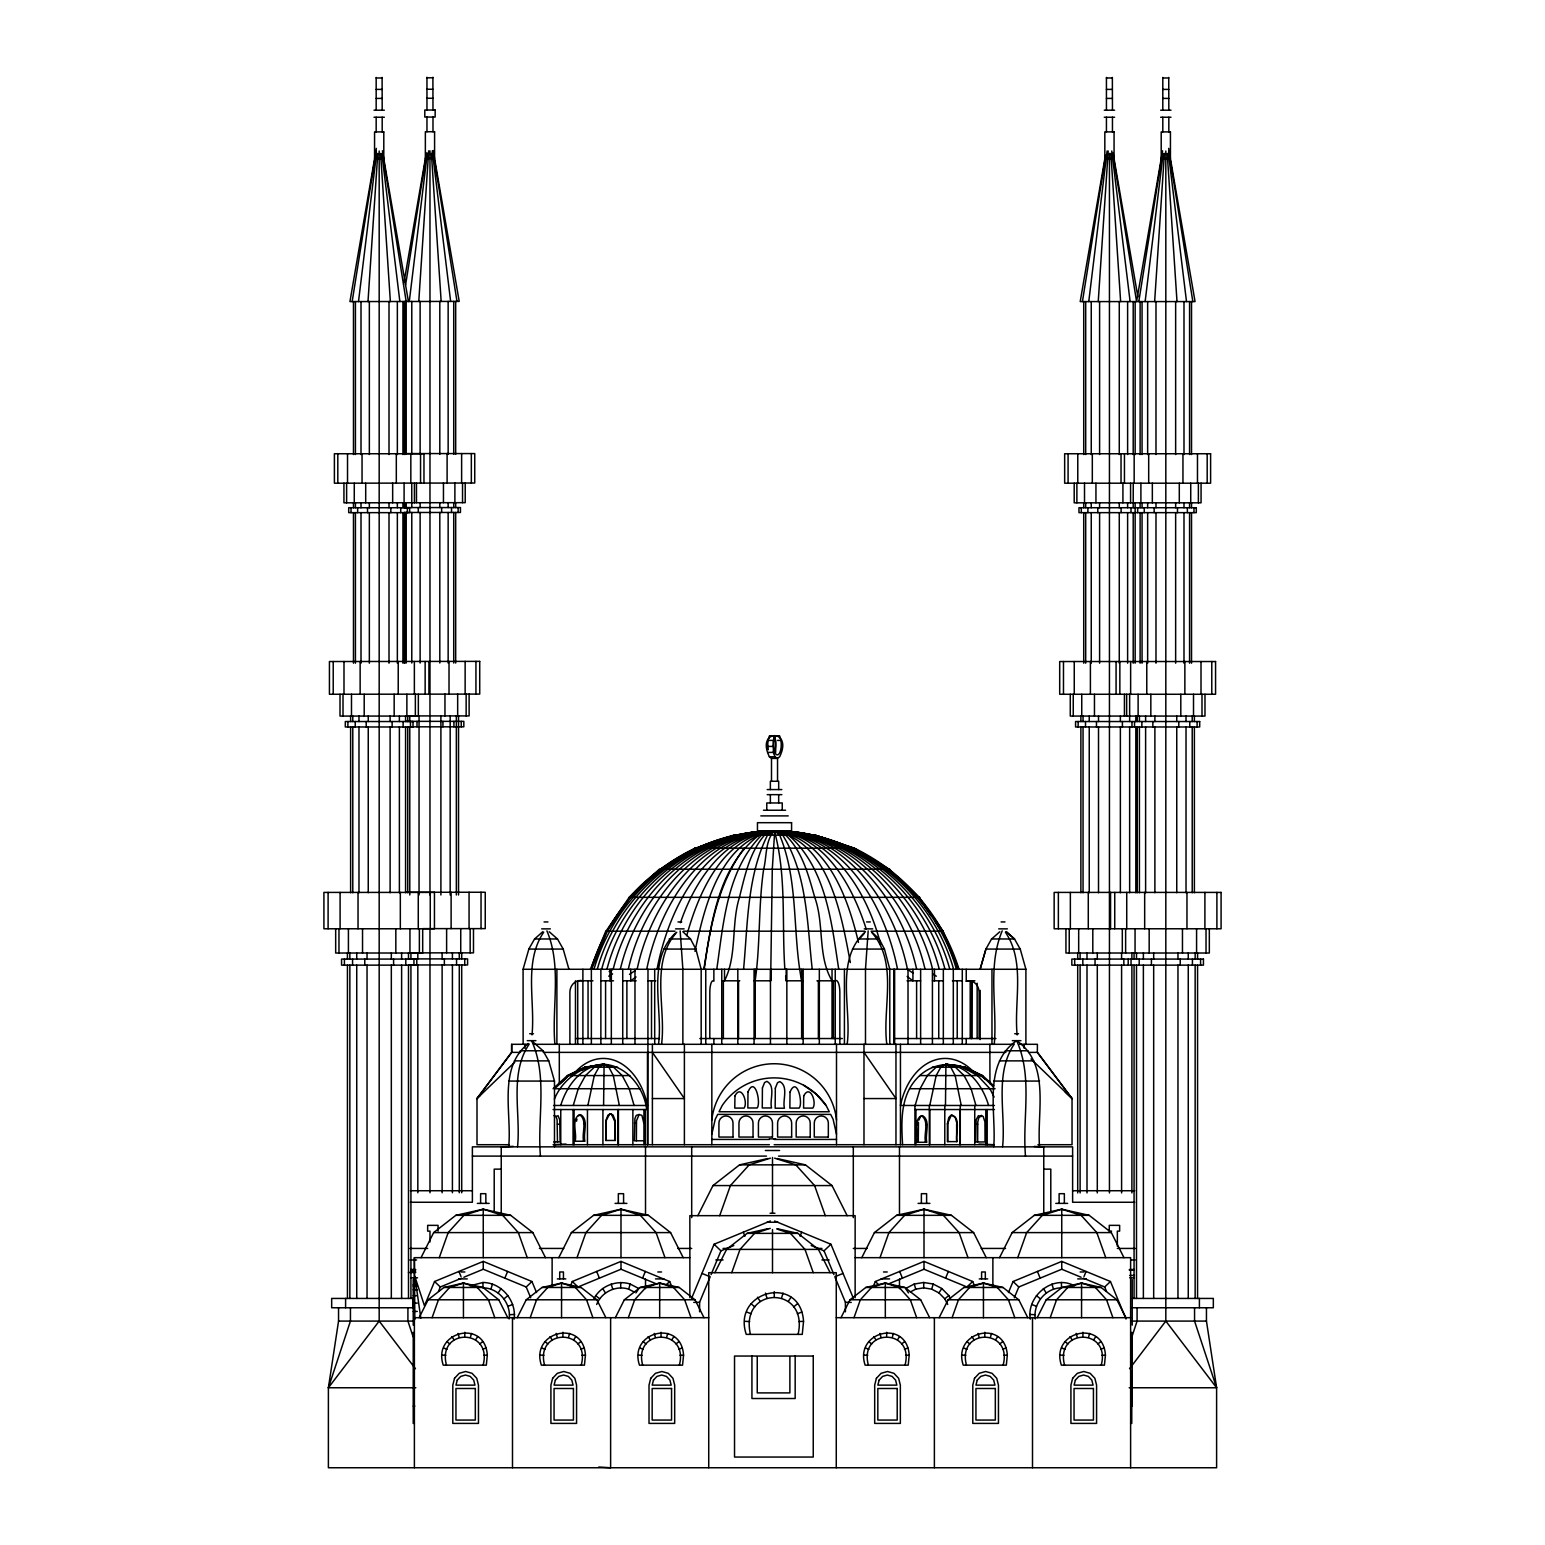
<?xml version="1.0" encoding="UTF-8"?>
<svg xmlns="http://www.w3.org/2000/svg" width="1545" height="1545" viewBox="0 0 1545 1545"><rect width="100%" height="100%" fill="white"/><g stroke="black" fill="none" stroke-linecap="round" stroke-linejoin="round"><path stroke-width="1.5" d="M945.482 1105.467L945.907 1064.312L965.104 1067.189L982.62 1075.571L993.725 1085.787M603.593 1105.467L604.095 1064.312C627.135 1065.722 644.11 1088.028 646.737 1109.542L553.091 1109.542M754.076 980.805L770.646 980.805L772.288 869.236L774.721 830.766L758.692 835.169M643.802 1140.789L634.396 1140.789L634.898 1118.638L636.25 1115.393L639.07 1114.505M636.385 1140.789L636.501 1120.762L639.128 1114.505L641.947 1115.393L643.802 1123.06M977.657 1141.948L977.773 1121.921L978.738 1117.962L981.365 1115.355L983.199 1116.552L984.938 1121.921L985.053 1141.948L975.667 1141.948L976.15 1119.797L978.41 1115.664L981.21 1116.552M921.457 1115.973L922.577 1115.664C931.094 1120.762 924.663 1134.648 926.846 1142.276L917.015 1142.276C919.198 1134.648 912.767 1120.762 921.284 1115.664C929.8 1120.762 923.389 1134.648 925.571 1142.276M918.29 1142.276L918.445 1122.249M368 301.584L377.772 153.399M418.772 301.41L428.699 150.85M1098.244 301.584L1108.19 151.024M1154.636 301.584L1164.409 153.399M610.333 1113.868L613.037 1115.046L615.18 1120.434L615.354 1140.461L605.717 1140.461L605.872 1120.434L608.035 1115.046L610.739 1113.868M606.123 1140.461L606.277 1120.434L609.541 1114.157M743.57 969.275C747.819 924.373 746.969 876.382 767.498 835.169L774.721 830.766C720.607 839.669 704.578 905.776 694.98 951.353M947.413 1123.891L948.765 1117.614L950.832 1115.316C962.091 1115.954 954.791 1135.556 957.05 1141.62L947.413 1141.62L947.413 1123.891L951.237 1115.316M446.466 1365.162C436.656 1327.908 492.932 1327.908 483.121 1365.162M487.312 1355.119L486.327 1365.162L443.26 1365.162C431.924 1331.481 485.014 1318.503 487.312 1355.119L483.72 1355.293M509.116 1318.966C511.511 1303.594 498.707 1287.912 482.967 1287.854L482.967 1282.485C501.546 1282.562 516.745 1300.967 514.118 1319.14M544.574 1365.162C534.763 1327.908 591.059 1327.908 581.248 1365.162M585.439 1355.119L584.454 1365.162L541.368 1365.162C530.032 1331.481 583.141 1318.503 585.439 1355.119L581.847 1355.293M642.681 1365.162C632.871 1327.908 689.167 1327.908 679.356 1365.162M683.547 1355.119L682.562 1365.162L639.476 1365.162C628.139 1331.481 681.248 1318.503 683.547 1355.119L679.954 1355.293M750.426 1334.378C739.263 1285.305 809.232 1285.305 798.089 1334.378M803.535 1321.323L802.261 1334.378L746.254 1334.378C731.519 1290.596 800.542 1273.737 803.535 1321.323L798.862 1321.554M868.348 1365.162C858.537 1327.908 914.833 1327.908 905.022 1365.162M909.194 1355.119L908.228 1365.162L865.142 1365.162C853.806 1331.481 906.915 1318.503 909.194 1355.119L905.621 1355.293M966.455 1365.162C956.645 1327.908 1012.941 1327.908 1003.13 1365.162M1007.321 1355.119L1006.336 1365.162L963.25 1365.162C951.913 1331.481 1005.022 1318.503 1007.321 1355.119L1003.729 1355.293M1064.563 1365.162C1054.771 1327.908 1111.048 1327.908 1101.237 1365.162M1105.428 1355.119L1104.443 1365.162L1061.376 1365.162C1050.04 1331.481 1103.13 1318.503 1105.428 1355.119L1101.836 1355.293M771.689 758.402L769.41 756.799C755.447 728.641 793.589 728.641 779.626 756.799L777.347 758.402L775.049 756.799L773.369 752.396L773.369 740.403L775.397 735.768A10.236 3.901 -90 0 0 774.354 751.218A10.236 3.901 -90 0 0 780.341 751.218A10.236 3.901 -90 0 0 779.298 735.768M775.667 752.396L775.667 740.403L773.659 735.768A10.236 3.901 -90 0 1 773.659 753.496M358.498 301.584L376.555 153.399M409.29 301.41L427.347 153.245M1088.761 301.584L1107.108 151.024M1145.135 301.584L1163.192 153.399M716.764 969.275C723.504 923.234 726.845 869.912 761.569 835.169L774.315 830.766L815.258 835.169L854.211 848.186L889.263 869.236L919.236 897.336L943.029 931.191L958.711 969.275M868.174 930.882L865.49 969.275L865.49 1044.304M1206.452 1307.765L1206.452 1321.091L1216.61 1387.758L1216.61 1467.75L328.39 1467.75L328.39 1387.758L338.548 1321.091L338.548 1307.765M929.762 1105.467L936.154 1075.571L940.808 1067.189L945.907 1064.312L964.486 1067.189L981.423 1075.571L984.88 1078.854M587.872 1105.467L594.304 1075.571L598.977 1067.189L604.095 1064.312L613.558 1067.189L622.191 1075.571L629.221 1088.723L634.068 1105.467M703.825 969.275C711.55 922.153 718.386 866.146 759.078 835.169M704.211 969.275C710.005 927.116 718.309 883.141 744.169 848.186M352.163 301.584L376.188 150.753M405.582 284.917L426.594 152.936M1082.427 301.584L1105.699 155.466M1138.8 301.584L1162.439 153.109M376.343 148.397L349.942 301.584L459.213 301.41L433.218 150.58M403.979 282.561L425.493 157.648M1105.39 155.466L1080.206 301.584L1195.057 301.584L1168.657 148.397M1162.574 150.753L1136.579 301.584L1113.192 155.466M755.138 980.805C760.526 943.956 758.189 906.22 763.655 869.236C766.88 856.625 765.007 840.905 774.315 830.766C857.243 830.708 933.759 889.804 956.432 969.275M1030.303 1319.14C1026.286 1296.101 1053.13 1274.007 1074.393 1285.826M1035.285 1318.966C1032.91 1303.594 1045.714 1287.912 1061.454 1287.854L1061.454 1282.485M576.536 1121.206L576.961 1119.063M686.695 935.671C698.881 891.755 723.041 835.961 774.721 830.766C719.487 831.616 666.107 856.027 629.414 897.336M711.839 1134.165L715.238 1119.237L717.71 1114.389L830.631 1114.389L833.103 1119.237L836.502 1134.165M657.031 969.275C668.637 908.537 705.08 835.208 774.721 830.766C730.302 832.349 685.092 846.911 652.164 877.502M865.432 931.751C834.203 959.619 851.952 1008.286 847.162 1044.304M675.262 933.199C645.984 961.569 663.326 1008.731 658.498 1044.304M523.137 1044.304L523.079 969.275L528.853 949.074L563.191 949.074L568.927 969.275M508.691 1146.718C512.032 1113.462 497.587 1067.827 528.313 1043.551M993.744 1146.718C996.525 1112.168 982.504 1064.196 1016.629 1040.673C1050.755 1064.196 1036.734 1112.168 1039.534 1146.718M646.737 969.275C659.445 905.447 702.859 833.817 774.721 830.766L734.957 835.169L699.267 847.433M470.472 1337.043L471.553 1333.393M490.943 1289.148L492.449 1284.03M568.579 1337.043L569.661 1333.393M634.107 1291.968L628.68 1289.148L630.186 1284.03C616.455 1279.666 600.117 1286.058 593.782 1299.113M666.706 1337.043L667.788 1333.393M781.635 1297.819L783.045 1293.068M915.142 1105.467L920.105 1088.723L927.328 1075.571L936.193 1067.189C956.703 1059.58 979.742 1071.554 993.358 1087.062M892.353 1337.043L893.435 1333.393M947.703 1304.444L944.787 1298.824L938.935 1292.914L931.693 1289.148L933.199 1284.03L923.717 1282.485L914.234 1284.03L905.602 1288.53L908.499 1292.914M990.48 1337.043L991.562 1333.393M1088.588 1337.043L1089.669 1333.393M573.253 1105.467L578.236 1088.723L585.478 1075.571L594.361 1067.189L604.095 1064.312L608.904 1067.189L613.307 1075.571L619.352 1105.467M637.139 969.275C651.14 902.55 700.87 832.794 774.721 830.766C725.686 833.74 694.864 880.244 680.457 922.732M628.313 969.275C643.705 899.924 699.074 832.079 774.721 830.766C692.759 830.766 618.888 891.059 597.297 969.275M415.798 1387.758L328.39 1387.758L350.445 1321.091L350.445 1307.765M1131.944 1336.657L1137.081 1321.091L1137.081 1307.765M620.317 969.275C637.1 897.568 697.452 831.577 774.721 830.766C693.666 830.862 622.229 892.257 601.642 969.275M432.098 1317.692L438.452 1299.789L449.614 1287.468L463.442 1283.065L482.986 1287.468L498.784 1299.789L507.764 1317.692M530.205 1317.692L536.578 1299.789L547.741 1287.468L561.55 1283.065L581.094 1287.468L596.891 1299.789L605.872 1317.692M628.332 1317.692L634.686 1299.789L645.849 1287.468L659.676 1283.065L679.221 1287.468L694.999 1299.789L703.999 1317.692M731.751 1272.674L740.016 1249.403L754.539 1233.373L770.26 1228.372M853.979 1317.692L860.353 1299.789L871.515 1287.468L885.324 1283.065L904.868 1287.468L920.666 1299.789L929.646 1317.692M952.106 1317.692L958.46 1299.789L969.623 1287.468L983.45 1283.065L1002.995 1287.468L1018.773 1299.789L1027.773 1317.692M1050.214 1317.692L1056.568 1299.789L1067.73 1287.468L1081.558 1283.065L1101.102 1287.468L1116.88 1299.789L1125.88 1317.692M439.263 1257.669L448.185 1232.601L463.848 1215.336L483.257 1209.194L510.7 1215.336L532.851 1232.601L545.482 1257.669M577 1257.669L585.922 1232.601L601.584 1215.336L620.993 1209.194L648.436 1215.336L670.588 1232.601L683.218 1257.669M719.7 1215.664L730.418 1185.575L749.209 1164.853L770.376 1158.151M880.013 1257.669L888.935 1232.601L904.597 1215.336L924.007 1209.194L951.45 1215.336L973.62 1232.601L986.231 1257.669M1017.749 1257.669L1026.672 1232.601L1042.334 1215.336L1061.743 1209.194L1089.186 1215.336L1111.338 1232.601L1123.968 1257.669M918.869 1120.106L920.434 1116.861M606.934 969.275C626.382 893.725 694.748 830.998 774.721 830.766C696.022 831.229 631.326 895.501 613.172 969.275L609.136 971.573M593.975 969.275C613.153 903.632 667.788 850.6 734.647 835.169M591.638 969.275L607.204 931.191L630.437 897.336L660.294 869.236L695.385 848.186L733.952 835.169L815.258 835.169M591.696 967.151C607.803 915.123 646.042 871.728 695.038 848.186M590.345 969.275L605.756 931.191L675.068 931.191M536.54 1292.547L531.943 1281.52L483.257 1261.396L434.551 1281.52L424.469 1305.795L414.832 1276.382L420.839 1318.213M438.51 1291.311L440.306 1286.985L461.685 1278.159M504.829 1278.159L507.61 1271.458M570.453 1285.923L572.287 1281.52L620.993 1261.396L669.68 1281.52L671.515 1285.923M642.566 1278.159L645.346 1271.458M691.581 1298.379L714.06 1244.266L770.414 1220.994M699.595 1311.821L699.595 1302.242L710.179 1276.788L701.951 1273.408M711.067 1274.625L720.955 1250.832L733.778 1245.54M800.059 1236.212L801.72 1232.195M873.485 1285.923L875.32 1281.52L924.007 1261.396L972.713 1281.52L974.547 1285.923M945.579 1278.159L948.36 1271.458M1008.46 1292.547L1013.056 1281.52L1061.743 1261.396L1110.449 1281.52L1126.035 1319.044M1014.293 1297.8L1018.792 1286.985L1061.743 1269.237L1081.152 1277.252M1084.011 1276.479L1086.096 1271.458M560.738 1105.467C566.706 1085.517 581.654 1065.413 604.095 1064.312L584.898 1067.189L567.382 1075.571L553.091 1088.723M960.507 1066.822C946.274 1062.052 930.785 1065.374 919.758 1075.571C900.214 1093.512 901.102 1120.357 902.608 1144.71M1002.203 930.882C987.158 966.455 997.471 1006.992 994.265 1044.304M419.12 1317.692L428.12 1299.789L443.898 1287.468L463.442 1283.065L477.27 1287.468L488.432 1299.789L494.786 1317.692M517.227 1317.692L526.227 1299.789L542.005 1287.468L561.55 1283.065L575.377 1287.468L586.54 1299.789L592.894 1317.692M615.354 1317.692L624.334 1299.789L640.132 1287.468L659.676 1283.065L673.485 1287.468L684.647 1299.789L691.021 1317.692M714.871 1272.674L726.575 1249.403L747.085 1233.373L767.884 1228.7M841.001 1317.692L850.001 1299.789L865.779 1287.468L885.324 1283.065L899.151 1287.468L910.314 1299.789L916.668 1317.692M939.128 1317.692L948.109 1299.789L963.906 1287.468L983.45 1283.065L997.259 1287.468L1008.421 1299.789L1014.795 1317.692M1037.236 1317.692L1046.216 1299.789L1062.014 1287.468L1081.558 1283.065L1095.386 1287.468L1106.548 1299.789L1112.902 1317.692M421.032 1257.669L433.662 1232.601L455.814 1215.336L483.257 1209.194L502.666 1215.336L518.328 1232.601L527.251 1257.669M558.769 1257.669L571.38 1232.601L593.55 1215.336L620.993 1209.194L640.403 1215.336L656.065 1232.601L664.987 1257.669M697.838 1215.664L712.979 1185.575L739.572 1164.853L767.788 1158.538M861.782 1257.669L874.412 1232.601L896.563 1215.336L924.007 1209.194L943.416 1215.336L959.078 1232.601L968 1257.669M999.518 1257.669L1012.149 1232.601L1034.3 1215.336L1061.743 1209.194L1081.152 1215.336L1096.815 1232.601L1105.737 1257.669M554.385 1099.19C562.477 1079.182 582.504 1065.123 604.095 1064.312L592.874 1066.707M596.698 1304.444C601.43 1292.064 616.049 1285.034 628.68 1289.148M528.796 949.074L534.589 938.974L542.759 931.751M991.562 938.974L985.922 949.074L980.129 969.275L985.922 949.074L1020.241 949.074L1025.899 969.275L1025.899 1044.304M475.628 1339.727L477.695 1336.599M573.755 1339.727L575.802 1336.599M671.863 1339.727L673.91 1336.599M788.356 1301.334L791.021 1297.24M897.529 1339.727L899.576 1336.599M995.637 1339.727L997.684 1336.599M1093.744 1339.727L1095.811 1336.599M498.185 1292.914L501.063 1288.53M635.922 1292.914L638.8 1288.53L630.186 1284.03M938.935 1292.914L941.832 1288.53L933.199 1284.03M606.007 931.191L629.201 897.336L659.309 869.236L889.727 869.236M543.685 932.234C523.465 962.014 535.362 1001.508 532.001 1034.918M529.24 1044.034C509.02 1073.814 520.935 1113.308 517.556 1146.718M1014.293 1044.034C994.072 1073.814 1005.969 1113.308 1002.608 1146.718M509.386 1144.71L476.999 1144.71L476.999 1098.553L511.627 1052.377L511.627 1044.304L527.56 1044.304M514.697 1062.265L476.999 1098.553L511.685 1052.377L511.685 1044.304M328.39 1387.758L379.182 1321.091L379.182 151.024M555.91 1116.552L558.035 1115.664L559.734 1119.797L560.12 1141.948L553.747 1141.948M1129.549 1368.716L1165.818 1321.091L1165.818 151.024M676.787 932.234C649.711 962.245 666.281 1008.286 661.55 1044.304M859.31 938.974L863.887 933.914M476.999 1098.553L480.418 1095.25M560.101 1083.779L566.976 1077.213M463.848 1277.252L483.257 1269.237L526.208 1286.985L531.943 1281.52M666.822 1284.243L669.68 1281.52M811.222 1245.54L824.045 1250.832L830.94 1244.266L853.419 1298.379M972.713 1281.52L966.958 1286.985L924.007 1269.237L889.611 1283.451M1083.315 1278.159L1104.694 1286.985L1110.449 1281.52M631.21 897.336L636.443 892.373M999.808 931.751L991.639 938.974L1014.524 938.974L1020.183 949.074M578.525 1115.818L580.669 1114.64C589.186 1119.719 582.755 1133.605 584.937 1141.234L575.107 1141.234C577.289 1133.605 570.858 1119.719 579.375 1114.64C587.892 1119.719 581.48 1133.605 583.662 1141.234M504.018 1298.824L508.015 1295.56M479.8 1343.957L482.639 1341.62M577.907 1343.957L580.765 1341.62M676.015 1343.957L678.873 1341.62M793.763 1306.819L797.452 1303.768M944.787 1298.824L948.784 1295.56L941.832 1288.53M901.681 1343.957L904.54 1341.62M999.789 1343.957L1002.647 1341.62M1097.916 1343.957L1100.755 1341.62M636.057 976.961L630.727 980.805L630.727 969.275M629.491 974.393L635.227 970.55M692.99 850.658L697.027 848.186M608.73 976.189L612.592 973.891M581.886 1070.337L587.544 1067.189L604.095 1064.312L585.594 1067.189L568.715 1075.571M470.028 1285.826L482.967 1282.485M910.314 1291.968L915.741 1289.148L923.717 1287.854L931.693 1289.148M585.497 1067.189L568.56 1075.571L554.732 1088.723L639.862 1088.723M953.613 969.275C931.616 890.635 856.799 830.804 774.528 830.785L764.505 835.169C749.46 852.512 744.922 875.706 739.437 897.336C730.978 924.489 737.332 955.293 724.508 980.805L724.508 969.275M553.96 1115.664L556.084 1116.552L557.108 1119.797L557.475 1141.948M655.389 1283.451L620.993 1269.237L578.042 1286.985L572.287 1281.52M843.049 1273.408L834.821 1276.788L845.405 1302.242L845.405 1311.821M482.581 1349.306L485.96 1347.974M580.688 1349.306L584.068 1347.974M678.796 1349.306L682.175 1347.974M797.374 1313.771L801.758 1312.053M904.462 1349.306L907.842 1347.974M1002.57 1349.306L1005.949 1347.974M1100.697 1349.306L1104.057 1347.974M507.938 1306.317L512.67 1304.463M723.33 840.055L736.868 835.169L765.103 831.867M700.87 847.433L735.806 835.169M758.827 833.566L763.365 832.755M763.327 832.601L756.509 833.701L763.365 832.446M745.192 835.169L749.731 834.493M743.164 835.169L749.924 834.223M754.423 833.585L763.442 832.33M741.291 835.169L765.161 832.021M739.63 835.169L762.902 832.234M738.143 835.169L763.288 832.137M509.541 1314.698L514.582 1314.447M513.249 1146.351L501.237 1146.853L501.237 1214.582M554.056 1144.613L566.049 1144.111M693.763 1302.416L699.595 1302.242M376.169 77.984L382.098 77.984M426.961 77.81L432.89 77.81M1106.432 77.984L1112.361 77.984M1162.806 77.984L1168.735 77.984M426.961 89.243L432.89 89.243M376.169 89.398L382.098 89.398M1106.432 89.398L1112.361 89.398M1162.806 89.398L1168.735 89.398M426.961 98.262L432.986 98.262M376.169 98.416L382.194 98.416M1106.432 98.416L1112.458 98.416M1162.806 98.416L1168.831 98.416M374.006 110.197L384.357 110.197M1104.269 110.197L1114.621 110.197M1160.643 110.197L1170.994 110.197M374.006 117.246L384.357 117.246M1104.269 117.246L1114.621 117.246M1160.643 117.246L1170.994 117.246M404.539 453.573L474.74 453.573L474.74 483.025L334.396 483.199L334.396 453.747L423.967 453.747L423.967 483.199M404.017 507.571L460.449 507.571L460.449 512.476L404.017 512.476M406.509 715.914L469.12 715.914L469.12 694.091M406.026 721.36L463.828 721.36L463.828 726.826L412.09 726.826M769.41 735.999L779.626 735.999M767.73 740.403L773.369 740.403M777.541 740.403L781.306 740.403M767.112 746.409L772.751 746.409M767.73 752.396L773.369 752.396M769.41 756.799L775.049 756.799M767.189 789.572L781.847 789.572M767.189 794.651L781.847 794.651M763.462 810.237L785.575 810.237M760.816 815.895L788.22 815.895M694.709 848.186L854.327 848.186C904.173 872.095 942.778 916.34 958.981 969.275M406.258 892.257L485.246 892.257L485.246 928.622L422.828 928.622M629.201 897.336L919.835 897.336M544.052 921.94L547.934 921.94M677.965 921.94L681.731 921.94M866.61 921.94L870.337 921.94M1001.102 921.94L1004.984 921.94M541.658 928.873L550.348 928.873M675.571 928.873L684.107 928.873M864.254 928.873L872.693 928.873M998.688 928.873L1007.379 928.873M683.411 931.191L864.872 931.191M871.148 931.191L943.28 931.191M534.589 938.974L557.475 938.974L563.191 949.074M669.178 938.974L690.518 938.974L695.849 949.074L701.179 969.275L701.179 1044.304M857.803 938.974L879.124 938.974L884.455 949.074L889.785 969.275L889.785 1044.304M663.829 949.074L695.849 949.074M852.492 949.074L884.455 949.074M409.579 952.859L473.485 952.859L473.485 928.622M409.464 958.904L467.594 958.904L467.594 964.968L409.464 964.968M523.137 969.275L1025.957 969.275M592.971 980.805L577.714 980.805L577.714 1044.304M600.87 980.805L613.519 980.805M622.732 980.805L636.173 980.805M647.992 980.805L655.852 980.805M721.747 980.805L739.727 980.805M785.652 976.189L786.173 980.805L803.168 980.805M816.957 980.805L835.246 980.805A11.858 3.727 90 0 1 839.843 992.354L839.843 1044.304M907.05 980.805L920.627 980.805M932.427 980.805L943.338 980.805M952.396 980.805L962.284 980.805M974.895 980.805L970.202 980.805L970.202 1038.53M966.243 969.275L966.243 981.249L970.202 981.249A11.53 10.1 -90 0 1 973.273 980.824M529.684 1033.74L533.489 1033.74M1014.717 1033.74L1018.541 1033.74M575.474 1038.53L659.483 1038.53M699.846 1038.53L842.315 1038.53M894.632 1038.53L995.926 1038.53M527.251 1040.673L535.922 1040.673M1012.303 1040.673L1020.955 1040.673M534.28 1044.304L1012.747 1044.304M1019.603 1044.304L1037.41 1044.304L1037.352 1052.377L1072.037 1098.553L1072.037 1144.71L1037.912 1144.71M520.144 1050.774L543.029 1050.774L548.745 1060.874L554.481 1081.075L554.481 1146.718M1005.196 1050.774L1028.082 1050.774M511.685 1052.377L520.549 1052.377M543.28 1052.377L1005.872 1052.377M1028.584 1052.377L1037.41 1052.377L1072.037 1098.553L1065.181 1091.948M514.408 1060.874L548.745 1060.874M999.46 1060.874L1033.798 1060.874M584.898 1067.189L617.556 1067.189M932.234 1067.189L965.104 1067.189M567.382 1075.571L629.839 1075.571M919.758 1075.571L982.62 1075.571M508.691 1081.075L554.481 1081.075M993.744 1081.075L1039.534 1081.075M909.599 1088.723L995.077 1088.723M652.396 1098.553L684.396 1098.553L652.396 1052.377M863.983 1098.553L895.965 1098.553L863.983 1052.377M553.573 1105.467L647.471 1105.467A65.508 45.944 -90 0 0 573.021 1074.799M994.459 1105.467L900.445 1105.467A65.508 46.64 -90 0 1 973.138 1071.496M914.93 1109.542L994.459 1109.542M611.53 1114.157L615.354 1122.732M634.396 1123.06L636.385 1123.06M583.662 1123.505L584.937 1123.505M952.029 1115.026L955.293 1117.614L957.05 1123.891M557.475 1124.219L560.12 1124.219M975.667 1124.219L977.657 1124.219M917.015 1124.548L918.29 1124.548M925.571 1124.548L926.846 1124.548M769.333 1138.858L775.609 1138.858M711.839 1139.438L769.371 1139.438M774.161 1139.438L836.502 1139.438M553.091 1144.71L769.371 1144.71M774.161 1144.71L994.381 1144.71M765.354 1150.504L779.588 1150.504M472.384 1156.104L766.474 1156.104M778.525 1156.104L1072.616 1156.104M739.572 1164.853L805.428 1164.853L832.021 1185.575L847.162 1215.664M501.237 1169.14L494.207 1169.14L494.207 1212.381M1043.763 1169.14L1050.793 1169.14L1050.793 1212.381M712.979 1185.575L832.021 1185.575M410.294 1190.731L472.384 1190.731M1072.616 1190.731L1134.706 1190.731M410.294 1202.261L472.384 1202.261L472.384 1146.853L1072.616 1146.853L1072.616 1202.261L1134.706 1202.261M477.308 1203.381L489.166 1203.381M615.045 1203.381L626.903 1203.381M918.058 1203.381L929.916 1203.381M1055.795 1203.381L1067.653 1203.381M770.086 1213.25L774.933 1213.25M455.814 1215.336L510.7 1215.336M593.55 1215.336L648.436 1215.336M896.563 1215.336L951.45 1215.336M1034.3 1215.336L1089.186 1215.336M767.035 1222.249L778.004 1222.249M1111.57 1231.133L1109.252 1231.133L1109.252 1225.359L1119.642 1225.359L1119.642 1231.133L1117.344 1231.133L1117.344 1246.274M433.662 1232.601L532.851 1232.601M571.38 1232.601L670.588 1232.601M874.412 1232.601L973.62 1232.601M1012.149 1232.601L1111.338 1232.601M747.085 1233.373L797.915 1233.373L818.425 1249.403L830.128 1272.674M409.831 1248.437L427.656 1248.437M539.437 1248.437L563.77 1248.437M677.849 1248.437L691.697 1248.437M723.06 1248.437L727.888 1248.437M817.112 1248.437L821.94 1248.437M853.303 1248.437L867.151 1248.437M981.229 1248.437L1005.525 1248.437M1117.344 1248.437L1135.169 1248.437M726.575 1249.403L818.425 1249.403M414.388 1286.328L414.388 1257.669L689.862 1257.669M855.138 1257.669L1130.612 1257.669L1130.612 1467.75M409.831 1259.986L416.59 1259.986M715.818 1259.986L723.06 1259.986M821.94 1259.986L829.182 1259.986M1130.631 1259.986L1135.169 1259.986M410.854 1269.507L415.644 1269.507M1129.356 1269.507L1134.146 1269.507M410.854 1270.144L415.644 1270.144M1129.356 1270.144L1134.146 1270.144M410.854 1271.844L415.644 1271.844M461.047 1271.979L464.871 1271.979M657.822 1271.979L661.55 1271.979M883.489 1271.979L887.216 1271.979M1080.129 1271.979L1083.953 1271.979M408.479 1272.481L415.644 1272.481M1129.781 1275.455L1134.416 1275.455M410.584 1277.792L417.536 1277.792M1129.781 1277.792L1134.416 1277.792M458.633 1278.912L467.285 1278.912M557.339 1278.912L565.798 1278.912M655.466 1278.912L663.906 1278.912M881.113 1278.912L889.572 1278.912M979.24 1278.912L987.68 1278.912M1077.715 1278.912L1086.367 1278.912M413.23 1284.764L417.285 1284.764M413.23 1286.058L417.285 1286.058M443.898 1287.468L482.986 1287.468M542.005 1287.468L581.094 1287.468M640.132 1287.468L679.221 1287.468M865.779 1287.468L904.868 1287.468M963.906 1287.468L1002.995 1287.468M1062.014 1287.468L1101.102 1287.468M413.23 1289.805L417.285 1289.805M413.23 1295.676L417.285 1295.676M1132.234 1298.437L1213.327 1298.437L1213.327 1307.765L1132.234 1307.765M428.12 1299.789L498.784 1299.789M526.227 1299.789L596.891 1299.789M624.334 1299.789L694.999 1299.789M850.001 1299.789L920.666 1299.789M948.109 1299.789L1018.773 1299.789M1046.216 1299.789L1116.88 1299.789M413.23 1303.111L417.285 1303.111M413.23 1311.435L417.285 1311.435M708.73 1317.692L414.388 1317.692L414.388 1467.75M836.27 1317.692L1130.612 1317.692M338.548 1321.091L412.669 1321.091M1132.331 1321.091L1206.452 1321.091M1129.202 1387.758L1216.61 1387.758L1194.555 1321.091L1194.555 1307.765M413.23 1406.104L414.832 1406.104M1130.612 1406.104L1132.215 1406.104L1132.215 1333.953M414.388 1423.408L413.23 1423.408L413.23 1332.292M1130.612 1423.408L1131.77 1423.408L1131.77 1371.496M845.405 1302.242L851.237 1302.416M978.951 1144.111L993.338 1144.71M1034.146 1146.448L1043.763 1146.853L1043.763 1214.582M1029.839 1314.447L1034.88 1314.698M744.98 1321.323L749.653 1321.554M1060.391 1355.119L1063.984 1355.293M962.265 1355.119L965.857 1355.293M864.157 1355.119L867.749 1355.293M638.491 1355.119L642.083 1355.293M540.383 1355.119L543.975 1355.293M442.276 1355.119L445.868 1355.293M598.784 1467.016L610.623 1467.75L610.623 1317.692M784.86 969.275C781.712 923.408 786.656 875.185 774.315 830.766C855.872 830.804 928.68 891.6 949.808 969.275M801.643 980.805C792.257 932.948 798.823 881.249 779.704 835.169L774.315 830.766C854.887 830.92 924.953 892.913 945.019 969.275M811.531 835.169L783.624 831.867L813.655 835.169L848.977 847.433M812.226 969.275C807.185 924.2 807.456 874.798 782.716 835.169L774.315 830.766C853.709 831.094 920.414 894.536 939.263 969.275M783.875 831.925L795.81 833.392M800.58 833.991L810.14 835.169M832.04 980.805C817.382 956.007 824.47 924.296 814.756 897.336C808.46 875.339 802.57 851.72 785.69 835.169L774.315 830.766C852.357 831.384 915.084 896.448 932.601 969.275M794.864 833.392L783.45 831.925L812.689 835.169L847.162 847.433M799.422 833.991L808.556 835.169M838.742 969.275C831.519 922.674 826.305 868.155 788.607 835.169L774.315 830.766C850.832 831.789 908.923 898.649 925.049 969.275M795.192 833.585L783.585 832.021L793.087 833.47M799.827 834.223L806.78 835.169M850.349 962.554C841.542 916.417 829.723 841.697 774.315 830.766C849.151 832.388 901.932 901.141 916.648 969.275M800.136 834.493L804.829 835.169M858.46 942.392C847.896 897.452 826.942 837.776 774.315 830.766C847.259 833.238 894.072 903.883 907.456 969.275L913.018 973.118M783.778 832.234L793.242 833.701M866.224 929.066C852.415 885.903 824.953 834.57 774.315 830.766C845.173 834.416 885.362 906.876 897.529 969.275M783.817 832.369L790.924 833.566M961.241 1105.467L955.158 1075.571L950.735 1067.189L945.907 1064.312L962.458 1067.189L968.309 1070.337M774.315 830.766C832.929 834.435 867.807 893.126 880.708 944.632M975.938 1105.467L971.09 1088.723L964.041 1075.571L955.389 1067.189L945.907 1064.312L957.282 1066.707M945.907 1064.312C968.194 1065.471 982.774 1085.691 988.607 1105.467M777.212 1158.538L805.428 1164.853M777.116 1228.7L797.915 1233.373M774.624 1158.151L795.791 1164.853L814.582 1185.575L825.3 1215.664M777 1229.086L790.461 1233.373L804.984 1249.403L813.249 1272.674M853.999 848.186L815.103 835.169L853.651 848.186L888.742 869.236L906.297 885.768M814.389 835.169L856.722 850.658M813.732 835.98L824.837 840.055M1031.751 1304.463L1036.483 1306.317M1061.743 1347.974L1065.123 1349.306M963.636 1347.974L967.015 1349.306M865.528 1347.974L868.889 1349.306M746.756 1312.053L751.14 1313.771M639.862 1347.974L643.241 1349.306M541.754 1347.974L545.115 1349.306M443.627 1347.974L447.007 1349.306M774.586 1220.994L830.94 1244.266M962.458 1067.189L977.56 1075.571L989.901 1088.723L994.13 1097.085M862.825 854.385L868.947 858.093M873.022 860.565L877.096 863.037M883.219 866.764L887.293 869.236M932.581 973.891L936.347 976.189M803.632 1085.227L816.166 1094.034L826.169 1105.602L829.298 1111.763L719.043 1111.763L722.152 1105.602A62.65 62.65 0 0 1 826.169 1105.602M907.147 976.479L912.921 980.805L912.921 969.275M1036.386 1295.56L1040.384 1298.824M595.636 1295.56L599.634 1298.824M1065.065 1341.62L1067.904 1343.957M966.938 1341.62L969.797 1343.957M868.831 1341.62L871.67 1343.957M751.044 1303.768L754.752 1306.819M643.164 1341.62L646.022 1343.957M545.057 1341.62L547.896 1343.957M446.949 1341.62L449.788 1343.957M1006.355 931.751L1014.524 938.974M1006.278 931.751L1014.466 938.974M549.228 931.751L557.475 938.974M543.029 1050.774L531.577 1040.673C547.992 1076.595 537.139 1118.136 540.441 1156.104M911.569 890.712L922.462 902.975M871.515 931.751L879.124 938.974M682.89 931.751L690.518 938.974M1013.056 1281.52L1018.792 1286.985M875.32 1281.52L878.178 1284.243M714.06 1244.266L720.955 1250.832M434.551 1281.52L440.306 1286.985M1031.017 1058.982L1072.037 1098.553M871.534 932.234C898.649 962.226 882.06 1008.286 886.811 1044.304M1165.818 1321.091L1216.61 1387.758M379.182 1321.091L415.45 1368.716M1005.428 932.234C1025.706 961.994 1013.771 1001.508 1017.151 1034.918M925.049 906.741L931.5 916.146M935.382 921.786L939.263 927.425M1043.339 1288.53L1046.235 1292.914M1070.009 1336.599L1072.075 1339.727M971.902 1336.599L973.949 1339.727M873.775 1336.599L875.841 1339.727M757.494 1297.24L760.159 1301.334M648.128 1336.599L650.175 1339.727M602.589 1288.53L605.485 1292.914M550.001 1336.599L552.067 1339.727M451.893 1336.599L453.96 1339.727M948.784 1295.56L950.639 1299.113M1016.629 1040.673C1033.045 1076.595 1022.191 1118.136 1025.494 1156.104M546.911 930.882C562.013 966.436 551.662 1006.992 554.887 1044.304M1104.694 1286.985L1106.49 1291.311M1037.39 1271.458L1040.171 1278.159M899.653 1271.458L902.434 1278.159M824.045 1250.832L833.933 1274.625M743.28 1232.195L744.941 1236.212M596.64 1271.458L599.421 1278.159M526.208 1286.985L530.707 1297.8M458.904 1271.458L460.989 1276.479M942.585 931.191L958.209 969.275M413.056 1336.657L407.919 1321.091L407.919 1307.765M414.388 1257.669L414.832 1319.449M1076.15 1333.393L1077.232 1337.043M1051.971 1284.03L1053.478 1289.148M978.043 1333.393L979.105 1337.043M914.234 1284.03L915.741 1289.148M879.916 1333.393L880.998 1337.043M765.47 1293.068L766.861 1297.819M654.269 1333.393L655.331 1337.043M611.202 1284.03L612.728 1289.148M556.142 1333.393L557.224 1337.043M458.035 1333.393L459.116 1337.043M1113.095 153.109L1137.873 296.872M382.426 150.753L408.421 301.584M1168.812 150.753L1192.837 301.584M433.353 152.936L456.992 301.41M382.561 153.109L406.2 301.584L406.219 454.346M680.148 930.882L682.871 969.275L682.871 1044.304M1168.445 153.399L1186.502 301.584M1111.763 151.024L1130.11 301.584M432.291 150.85L450.638 301.41M381.808 153.399L399.865 301.584M1167.228 153.399L1177 301.584M1110.855 153.399L1120.627 301.584M431.383 153.245L441.155 301.41M380.591 153.399L390.364 301.584M1216.9 892.411L1216.9 928.777M1211.782 661.53L1211.782 694.265M1209.329 928.777L1209.329 953.014L1065.934 953.014L1065.934 928.777M1207.186 453.747L1207.186 483.199M1206.027 928.777L1206.027 953.014M1204.984 694.265L1204.984 716.069L1070.279 716.069L1070.279 694.265M1204.907 892.411L1204.907 928.777M1201.991 694.265L1201.991 716.069M1201.064 483.199L1201.064 502.82L1074.2 502.82L1074.2 483.199M1201.006 661.53L1201.006 694.265M1200.581 959.078L1200.581 965.142M1199.403 1298.437L1199.403 1307.765M1198.379 483.199L1198.379 502.82M1197.472 453.747L1197.472 483.199M1197.568 953.014L1197.568 959.078M1197.568 965.142L1197.568 1298.437M1197.105 721.534L1197.105 726.98M1196.583 928.777L1196.583 953.014M1195.154 953.014L1195.154 959.078M1195.154 965.142L1195.154 1298.437M1194.382 716.069L1194.382 721.534M1194.382 726.98L1194.382 892.74M1193.976 507.726L1193.976 512.65M1193.513 694.265L1193.513 716.069M1192.219 716.069L1192.219 721.534M1192.219 726.98L1192.219 892.74M1192.431 959.078L1192.431 965.142M1191.523 301.584L1191.523 454.52M1191.523 502.82L1191.523 507.726M1191.523 512.65L1191.523 663.191M1190.731 483.199L1190.731 502.82M1189.573 301.584L1189.573 454.52M1189.573 502.82L1189.573 507.726M1189.573 512.65L1189.573 663.191M1189.766 721.534L1189.766 726.98M1188.259 953.014L1188.259 959.078M1188.259 965.142L1188.259 1298.437M1187.371 507.726L1187.371 512.65M1186.966 892.411L1186.966 928.777M1186.019 716.069L1186.019 721.534M1186.019 726.98L1186.019 892.74M1184.861 661.53L1184.861 694.265M1183.991 301.584L1183.991 454.52M1183.991 502.82L1183.991 507.726M1183.991 512.65L1183.991 663.191M1182.949 453.747L1182.949 483.199M1182.466 928.777L1182.466 953.014M1180.805 694.265L1180.805 716.069M1180.226 959.078L1180.226 965.142M1179.298 483.199L1179.298 502.82M1178.777 721.534L1178.777 726.98M1177.966 953.014L1177.966 959.078M1177.966 965.142L1177.966 1298.437M1177.483 507.726L1177.483 512.65M1176.749 716.069L1176.749 721.534M1176.749 726.98L1176.749 892.74M1175.648 301.584L1175.648 454.52M1175.648 502.82L1175.648 507.726M1175.648 512.65L1175.648 663.191M1168.735 77.424L1168.831 110.197M1168.831 117.246L1168.831 131.904M1162.806 77.424L1162.806 110.197M1162.806 117.246L1162.806 131.904M1155.988 301.584L1155.988 454.52M1155.988 502.82L1155.988 507.726M1155.988 512.65L1155.988 663.191M1154.888 716.069L1154.888 721.534M1154.888 726.98L1154.888 892.74M1154.154 507.726L1154.154 512.65M1153.671 953.014L1153.671 959.078M1153.671 965.142L1153.671 1298.437M1152.86 721.534L1152.86 726.98M1152.338 483.199L1152.338 502.82M1151.411 959.078L1151.411 965.142M1150.832 694.265L1150.832 716.069M1149.171 928.777L1149.171 953.014M1148.688 453.747L1148.688 483.199M1147.645 301.584L1147.645 454.52M1147.645 502.82L1147.645 507.726M1147.645 512.65L1147.645 663.191M1146.776 661.53L1146.776 694.265M1145.618 716.069L1145.618 721.534M1145.618 726.98L1145.618 892.74M1144.671 892.411L1144.671 928.777M1144.266 507.726L1144.266 512.65M1143.377 953.014L1143.377 959.078M1143.377 965.142L1143.377 1298.437M1142.064 301.584L1142.064 454.52M1142.064 502.82L1142.064 507.726M1142.064 512.65L1142.064 663.191M1141.871 721.534L1141.871 726.98M1140.905 483.199L1140.905 502.82M1140.113 301.584L1140.113 454.52M1140.113 502.82L1140.113 507.726M1140.113 512.65L1140.113 663.191M1139.418 716.069L1139.418 721.534M1139.418 726.98L1139.418 892.74M1139.206 959.078L1139.206 965.142M1138.124 694.265L1138.124 716.069M1137.661 507.726L1137.661 512.65M1137.255 716.069L1137.255 721.534M1137.255 726.98L1137.255 892.74M1136.502 953.014L1136.502 959.078M1136.502 965.142L1136.502 1298.437M1135.826 716.069L1135.826 721.534M1135.826 726.98L1135.826 892.74M1135.15 301.584L1135.15 454.52M1135.15 502.82L1135.15 663.191M1135.054 928.777L1135.054 953.014M1134.532 721.534L1134.532 726.98M1134.165 453.747L1134.165 483.199M1134.069 953.014L1134.069 959.078M1134.069 965.142L1134.069 1298.437M1133.257 483.199L1133.2 507.726M1133.2 301.584L1133.2 454.52M1133.2 512.65L1133.2 663.191M1131.964 721.534L1131.964 726.98M1132.215 1279.453L1132.215 1325.146M1131.886 953.014L1131.886 959.078M1131.886 965.142L1131.886 1192.933M1131.77 1332.292L1131.77 1365.162M1130.998 507.726L1130.998 512.65M1131.056 959.078L1131.056 965.142M1130.631 661.53L1130.631 694.265M1130.573 483.199L1130.573 502.82M1129.646 694.265L1129.646 721.534M1129.646 726.98L1129.646 892.74M1128.198 959.078L1128.198 965.142M1127.618 301.584L1127.618 454.52M1127.618 502.82L1127.618 507.726M1127.618 512.65L1127.618 663.191M1126.653 694.265L1126.653 716.069M1126.73 892.411L1126.73 928.777M1125.629 928.777L1125.629 953.014M1124.451 453.747L1124.451 483.199M1124.432 694.265L1124.432 716.069M1123.833 959.078L1123.833 965.142M1122.925 483.199L1122.925 502.82M1122.404 721.534L1122.404 726.98M1122.307 928.777L1122.307 953.014M1121.593 953.014L1121.593 959.078M1121.593 965.142L1121.593 1192.933M1121.033 453.747L1121.033 483.199M1121.11 507.726L1121.11 512.65M1120.376 716.069L1120.376 721.534M1120.376 726.98L1120.376 892.74M1119.855 661.53L1119.855 694.265M1119.275 301.584L1119.275 454.52M1119.275 502.82L1119.275 507.726M1119.275 512.65L1119.275 663.191M1116.069 661.53L1116.069 694.265M1114.737 892.411L1114.737 928.777M1112.361 77.424L1112.458 110.197M1112.458 117.246L1112.458 131.904M1110.546 892.411L1110.546 928.777M1109.445 153.399L1109.445 1192.933M1106.432 77.424L1106.432 110.197M1106.432 117.246L1106.432 131.904M1099.596 301.584L1099.596 454.52M1099.596 502.82L1099.596 507.726M1099.596 512.65L1099.596 663.191M1098.514 716.069L1098.514 721.534M1098.514 726.98L1098.514 892.74M1097.78 507.726L1097.78 512.65M1097.298 953.014L1097.298 959.078M1097.298 965.142L1097.298 1192.933M1096.486 721.534L1096.486 726.98M1095.946 483.199L1095.946 502.82M1095.038 959.078L1095.038 965.142M1094.459 694.265L1094.459 716.069M1092.798 928.777L1092.798 953.014M1092.315 453.747L1092.315 483.199M1091.253 301.584L1091.253 454.52M1091.253 502.82L1091.253 507.726M1091.253 512.65L1091.253 663.191M1090.403 661.53L1090.403 694.265M1089.244 716.069L1089.244 721.534M1089.244 726.98L1089.244 892.74M1088.279 892.411L1088.279 928.777M1087.892 507.726L1087.892 512.65M1087.004 953.014L1087.004 959.078M1087.004 965.142L1087.004 1192.933M1085.691 301.584L1085.691 454.52M1085.691 502.82L1085.691 507.726M1085.691 512.65L1085.691 663.191M1085.498 721.534L1085.498 726.98M1084.513 483.199L1084.513 502.82M1083.721 301.584L1083.721 454.52M1083.721 502.82L1083.721 507.726M1083.721 512.65L1083.721 663.191M1083.045 716.069L1083.045 721.534M1083.045 726.98L1083.045 892.74M1082.833 959.078L1082.833 965.142M1082.91 1332.292L1082.91 1336.116M1081.751 694.265L1081.751 716.069M1081.558 1283.065L1081.558 1317.692M1081.288 507.726L1081.288 512.65M1080.882 716.069L1080.882 721.534M1080.882 726.98L1080.882 892.74M1080.109 953.014L1080.109 959.078M1080.109 965.142L1080.109 1192.933M1078.68 928.777L1078.68 953.014M1078.159 721.534L1078.159 726.98M1077.773 453.747L1077.773 483.199M1077.695 953.014L1077.695 959.078M1077.695 965.142L1077.695 1192.933M1076.884 483.199L1076.884 502.82M1074.683 959.078L1074.683 965.142M1074.258 661.53L1074.258 694.265M1073.254 694.265L1073.254 716.069M1070.357 892.411L1070.357 928.777M1069.237 928.777L1069.237 953.014M1068.078 453.747L1068.078 483.199M1064.351 1203.381L1064.351 1193.686L1059.117 1193.686L1059.117 1203.381M1063.481 661.53L1063.481 694.265M1061.743 1209.194L1061.743 1257.669M1061.743 1261.396L1061.743 1269.237M1058.364 892.411L1058.364 928.777M1032.504 1317.692L1032.504 1467.75M1024.18 1044.304L1024.18 1048.34M992.875 1257.669L992.875 1286.637M991.967 969.275L991.967 1044.304M989.862 1044.304L989.939 1083.74M987.197 1109.542L987.197 1144.71M985.807 1109.542L985.807 1144.71M985.324 1278.912L985.324 1271.979L981.596 1271.979L981.596 1278.912M984.802 1332.292L984.802 1336.116M983.45 1283.065L983.45 1317.692M980.187 990.364L980.187 1039.611M979.105 1038.53L979.105 992.354A11.53 10.1 -90 0 0 966.243 981.249M977.155 983.219L977.155 1038.53M974.74 1105.467L974.74 1144.71M966.243 1038.53L966.243 1044.304M962.284 969.275L962.284 1044.304M960.275 1105.467L960.275 1144.71M959.773 1109.542L959.773 1144.71M957.224 980.805L957.224 1038.53M956.645 1123.891L956.645 1141.62M953.304 969.275L953.304 1044.304M947.819 1123.891L947.819 1141.62M944.787 1105.467L944.787 1144.71M943.338 969.275L943.338 1044.304M938.742 980.805L938.742 1038.53M934.455 969.275L934.455 980.805M934.377 1317.692L934.377 1467.75M932.427 969.275L932.427 1044.304M929.858 1109.542L929.858 1144.71M929.317 1105.467L929.317 1144.71M926.614 1203.381L926.614 1193.686L921.38 1193.686L921.38 1203.381M924.007 1209.194L924.007 1257.669M924.007 1261.396L924.007 1269.237M923.717 1282.485L923.717 1287.854M920.627 969.275L920.627 1044.304M916.61 980.805L916.61 1038.53M915.934 1109.542L915.934 1144.71M914.93 1105.467L914.93 1144.71M908.016 969.275L908.016 1044.304M900.445 1044.304L900.445 1144.71M899.48 1146.853L899.48 1215.297M899.48 1279.086L899.48 1288.646M895.965 1044.304L895.965 1144.71M894.632 969.275L894.632 1044.304M893.763 969.275L893.763 1044.304M886.675 1332.292L886.675 1336.116M885.324 1283.065L885.324 1317.692M863.983 1044.304L863.983 1144.71M855.138 1297.723L855.138 1215.664L689.862 1215.664L689.862 1297.723M853.303 1146.853L853.303 1217.653M844.42 969.275L844.42 1044.304M836.502 1044.304L836.502 1144.71M836.27 1467.75L836.27 1272.674L708.73 1272.674L708.73 1467.75M835.246 969.275L835.246 1044.304M833.431 980.805L833.431 1038.53M832.04 969.275L832.04 1038.53M819.333 969.275L819.333 1044.304M818.367 980.805L818.367 1038.53M803.168 969.275L803.168 1044.304M802.203 980.805L802.203 1038.53M801.643 969.275L801.643 1038.53M795.173 1355.66L795.173 1398.515L751.932 1398.515L751.932 1355.66M789.881 1356.722L789.881 1392.895L757.243 1392.895L757.243 1356.722M786.849 969.275L786.849 1044.304M786.173 969.275L786.173 980.805M782.253 810.237L782.253 802.956L766.784 802.956L766.784 810.237M778.68 789.572L778.68 781.268L770.356 781.268L770.356 789.572M778.68 794.651L778.68 802.956M777.541 781.268L777.541 758.402L771.496 758.402L771.496 781.268M774.257 1291.639L774.257 1296.622M772.5 1157.475L772.5 1213.346M772.5 1229.569L772.5 1272.674M770.646 969.275L770.646 980.805M770.356 794.651L770.356 802.956M770.453 969.275L770.453 1044.304M755.138 969.275L755.138 1038.53M754.81 980.805L754.81 1038.53M754.076 969.275L754.076 1044.304M738.549 980.805L738.549 1038.53M737.815 969.275L737.815 1044.304M723.35 980.805L723.35 1038.53M721.747 969.275L721.747 1044.304M713.867 969.275L713.867 981.21A11.568 3.187 -90 0 0 709.812 992.354L709.812 1038.53M713.867 1038.53L713.867 1044.304M711.839 1044.304L711.839 1144.71M705.756 969.275L705.756 1044.304M691.697 1146.853L691.697 1217.653M684.396 1044.304L684.396 1144.71M661.028 1332.292L661.028 1336.116M659.676 1283.065L659.676 1317.692M654.694 969.275L654.694 1044.304M652.396 1044.304L652.396 1144.71M651.507 980.805L651.507 1038.53M647.992 969.275L647.838 1144.71M647.471 1052.377L647.471 1144.71M645.346 1109.542L645.346 1144.71M645.52 1146.853L645.52 1215.297M645.52 1279.086L645.52 1288.646M643.937 1109.542L643.937 1144.71M634.976 969.275L634.976 1044.304M632.871 1109.542L632.871 1144.71M626.884 980.805L626.884 1038.53M623.581 1203.381L623.581 1193.686L618.348 1193.686L618.348 1203.381M622.732 969.275L622.732 1044.304M620.993 1209.194L620.993 1257.669M620.993 1261.396L620.993 1269.237M620.704 1282.485L620.704 1287.854M618.406 1109.542L618.406 1144.71M617.903 1109.542L617.903 1144.71M614.949 1122.732L614.949 1140.461M611.337 969.275L611.337 1044.304M610.005 969.275L610.005 980.805M605.582 980.805L605.582 1038.53M602.917 1109.542L602.917 1144.71M600.87 969.275L600.87 1044.304M591.368 969.275L591.368 1044.304M588.046 980.805L588.046 1038.53M587.448 1109.542L587.448 1144.71M582.89 969.275L582.89 1044.304M575.474 980.805L575.474 1044.304M574.083 1109.542L574.083 1144.71M573.06 1109.542L573.06 1144.71M569.893 1044.304L569.893 992.354A11.858 10.583 -90 0 1 582.89 980.805M563.442 1278.912L563.442 1271.979L559.715 1271.979L559.715 1278.912M562.901 1332.292L562.901 1336.116M561.55 1283.065L561.55 1317.692M560.758 1109.542L560.758 1144.71M559.309 1044.304L559.309 1083.74M556.895 969.275L556.895 1044.304M552.125 1257.669L552.125 1286.637M524.972 1044.304L524.972 1048.34M512.496 1317.692L512.496 1467.75M485.845 1203.381L485.845 1193.686L480.611 1193.686L480.611 1203.381M483.257 1209.194L483.257 1257.669M483.257 1261.396L483.257 1269.237M481.036 892.257L481.036 928.622M475.937 661.376L475.937 694.091M471.341 453.573L471.341 483.025M470.163 928.622L470.163 952.859M469.062 892.257L469.062 928.622M466.146 694.091L466.146 715.914M465.219 483.025L465.219 502.666L343.936 502.82L343.936 483.199M465.142 661.376L465.142 694.091M464.736 958.904L464.736 964.968M464.794 1332.292L464.794 1336.116M463.442 1283.065L463.442 1317.692M462.534 483.025L462.534 502.666M461.627 453.573L461.627 483.025M461.704 952.859L461.704 958.904M461.704 964.968L461.704 1192.759M461.26 721.36L461.26 726.826M460.738 928.622L460.738 952.859M459.29 952.859L459.29 958.904M459.29 964.968L459.29 1192.759M458.537 715.914L458.537 894.98M458.131 507.571L458.131 512.476M457.668 694.091L457.668 715.914M456.354 715.914L456.354 894.98M456.567 958.904L456.567 964.968M455.678 301.41L455.678 454.346M455.678 502.666L455.678 507.571M455.678 512.476L455.678 663.037M454.887 483.025L454.887 502.666M453.921 721.36L453.921 726.826M453.728 301.41L453.728 454.346M453.728 502.666L453.728 507.571M453.728 512.476L453.728 663.037M452.415 952.859L452.415 958.904M452.415 964.968L452.415 1192.759M451.526 507.571L451.526 512.476M451.121 892.257L451.121 928.622M450.174 715.914L450.174 894.98M449.016 661.376L449.016 694.091M448.147 301.41L448.147 454.346M448.147 502.666L448.147 507.571M448.147 512.476L448.147 663.037M447.104 453.573L447.104 483.025M446.621 928.622L446.621 952.859M444.96 694.091L444.96 715.914M444.361 958.904L444.361 964.968M443.454 483.025L443.454 502.666M442.932 721.36L442.932 726.826M442.121 952.859L442.121 958.904M442.121 964.968L442.121 1192.759M441.638 507.571L441.638 512.476M440.904 715.914L440.904 894.98M439.804 301.41L439.804 454.346M439.804 502.666L439.804 507.571M439.804 512.476L439.804 663.037M438.046 1231.133L438.046 1225.359L427.656 1225.359L427.656 1231.133L429.973 1231.133L429.973 1241.948M432.89 77.25L432.986 110.023M432.986 117.072L432.986 131.731M430.263 892.411L430.263 928.777M429.973 150.85L429.973 894.98M429.973 928.622L429.973 1192.759M428.931 661.53L428.931 694.265M426.961 77.25L426.961 110.023M426.961 117.072L426.961 131.731M425.145 661.53L425.145 694.265M422.693 928.777L422.693 953.014L335.671 953.014L335.671 928.777M420.549 453.747L420.549 483.199M420.124 301.41L420.124 454.346M420.124 502.666L420.124 507.571M420.124 512.476L420.124 663.037M419.371 928.777L419.371 953.014M419.043 715.914L419.043 894.98M418.347 694.265L418.347 716.069L340.016 716.069L340.016 694.265M418.309 507.571L418.309 512.476M418.27 892.411L418.27 928.777M417.826 952.859L417.826 958.904M417.826 964.968L417.826 1192.759M417.015 721.36L417.015 726.826M416.474 483.025L416.474 502.666M415.354 694.265L415.354 716.069M414.427 483.199L414.427 502.82M414.369 661.53L414.369 694.265M413.944 959.078L413.944 965.142M413.23 1279.453L413.23 1325.146M411.781 301.41L411.781 454.346M411.742 483.199L411.781 507.571M411.781 512.476L411.781 663.037M410.931 953.014L410.931 959.078M410.931 965.142L410.931 1298.437M410.835 453.747L410.835 483.199M410.468 721.534L410.468 726.98M409.773 715.914L409.773 721.36M409.773 726.826L409.773 894.98M409.946 928.777L409.946 953.014M408.498 953.014L408.498 959.078M408.498 965.142L408.498 1298.437M407.745 716.069L407.745 721.534M407.745 726.98L407.745 892.74M407.339 507.726L407.339 512.65M406.876 694.265L406.876 716.069M406.219 502.666L406.219 507.571M406.219 512.476L406.219 663.037M405.794 959.078L405.794 965.142M405.582 716.069L405.582 721.534M405.582 726.98L405.582 892.74M404.887 301.584L404.887 454.52M404.887 502.82L404.887 507.726M404.887 512.65L404.887 663.191M404.249 301.41L404.249 454.346M404.249 502.666L404.249 507.571M404.249 512.476L404.249 663.037M404.095 483.199L404.095 502.82M402.936 301.584L402.936 454.52M402.936 502.82L402.936 507.726M402.936 512.65L402.936 663.191M403.129 721.534L403.129 726.98M401.623 953.014L401.623 959.078M401.623 965.142L401.623 1298.437M400.734 507.726L400.734 512.65M400.329 892.411L400.329 928.777M399.382 716.069L399.382 721.534M399.382 726.98L399.382 892.74M398.224 661.53L398.224 694.265M397.355 301.584L397.355 454.52M397.355 502.82L397.355 507.726M397.355 512.65L397.355 663.191M396.312 453.747L396.312 483.199M395.829 928.777L395.829 953.014M394.168 694.265L394.168 716.069M393.589 959.078L393.589 965.142M392.662 483.199L392.662 502.82M392.14 721.534L392.14 726.98M391.329 953.014L391.329 959.078M391.329 965.142L391.329 1298.437M390.846 507.726L390.846 512.65M390.112 716.069L390.112 721.534M390.112 726.98L390.112 892.74M389.012 301.584L389.012 454.52M389.012 502.82L389.012 507.726M389.012 512.65L389.012 663.191M382.098 77.424L382.194 110.197M382.194 117.246L382.194 131.904M376.169 77.424L376.169 110.197M376.169 117.246L376.169 131.904M369.352 301.584L369.352 454.52M369.352 502.82L369.352 507.726M369.352 512.65L369.352 663.191M368.251 716.069L368.251 721.534M368.251 726.98L368.251 892.74M367.517 507.726L367.517 512.65M367.034 953.014L367.034 959.078M367.034 965.142L367.034 1298.437M366.223 721.534L366.223 726.98M365.702 483.199L365.702 502.82M364.774 959.078L364.774 965.142M364.195 694.265L364.195 716.069M362.534 928.777L362.534 953.014M362.051 453.747L362.051 483.199M361.009 301.584L361.009 454.52M361.009 502.82L361.009 507.726M361.009 512.65L361.009 663.191M360.139 661.53L360.139 694.265M358.981 716.069L358.981 721.534M358.981 726.98L358.981 892.74M358.034 892.411L358.034 928.777M357.629 507.726L357.629 512.65M356.74 953.014L356.74 959.078M356.74 965.142L356.74 1298.437M355.427 301.584L355.427 454.52M355.427 502.82L355.427 507.726M355.427 512.65L355.427 663.191M355.234 721.534L355.234 726.98M354.268 483.199L354.268 502.82M353.477 301.584L353.477 454.52M353.477 502.82L353.477 507.726M353.477 512.65L353.477 663.191M352.781 716.069L352.781 721.534M352.781 726.98L352.781 892.74M352.569 959.078L352.569 965.142M351.488 694.265L351.488 716.069M351.024 507.726L351.024 512.65M350.618 716.069L350.618 721.534M350.618 726.98L350.618 892.74M349.846 953.014L349.846 959.078M349.846 965.142L349.846 1298.437M348.417 928.777L348.417 953.014M347.895 721.534L347.895 726.98M347.528 453.747L347.528 483.199M347.432 953.014L347.432 959.078M347.432 965.142L347.432 1298.437M346.621 483.199L346.621 502.82M345.597 1298.437L345.597 1307.765M344.419 959.078L344.419 965.142M343.994 661.53L343.994 694.265M343.009 694.265L343.009 716.069M340.093 892.411L340.093 928.777M338.973 928.777L338.973 953.014M337.814 453.747L337.814 483.199M333.218 661.53L333.218 694.265M328.1 892.411L328.1 928.777M768.309 749.75A10.236 3.901 -90 0 1 769.738 735.768M711.839 1120.086A62.65 62.65 0 0 1 836.502 1120.086M762.419 1087.931L762.264 1107.958L771.554 1107.958C769.391 1100.407 775.938 1086.038 766.899 1081.345L764.582 1082.543L762.419 1087.931M775.32 1088.182L775.165 1108.209L784.454 1108.209C782.291 1100.639 788.838 1086.29 779.8 1081.597L777.483 1082.794L775.32 1088.182M747.992 1091.948L747.838 1107.977L757.127 1107.977C761.221 1103.536 755.157 1075.185 747.992 1091.948M790.016 1092.064L789.862 1108.093L799.151 1108.093C803.245 1103.651 797.181 1075.301 790.016 1092.064M734.937 1095.907L734.783 1108.093L744.072 1108.093C748.243 1102.319 741.156 1083.721 734.937 1095.907M803.728 1095.907L803.574 1108.093L812.863 1108.093C817.035 1102.319 809.947 1083.721 803.728 1095.907M454.52 1378.314L452.801 1385.131L452.801 1423.408L478.467 1423.408L478.467 1385.131L476.748 1378.314L472.055 1373.312L465.624 1371.496L459.213 1373.312L454.52 1378.314M457.262 1380.091L455.987 1385.131L474.972 1385.131L473.697 1380.091L470.221 1376.402L465.47 1375.05L460.738 1376.402L457.262 1380.091M552.627 1378.314L550.908 1385.131L550.908 1423.408L576.575 1423.408L576.575 1385.131L574.856 1378.314L570.163 1373.312L563.751 1371.496L557.32 1373.312L552.627 1378.314M555.37 1380.091L554.095 1385.131L573.079 1385.131L571.804 1380.091L568.328 1376.402L563.597 1375.05L558.846 1376.402L555.37 1380.091M650.735 1378.314L649.016 1385.131L649.016 1423.408L674.682 1423.408L674.682 1385.131L672.963 1378.314L668.27 1373.312L661.859 1371.496L655.447 1373.312L650.735 1378.314M653.477 1380.091L652.202 1385.131L671.187 1385.131L669.912 1380.091L666.455 1376.402L661.704 1375.05L656.953 1376.402L653.477 1380.091M876.401 1378.314L874.682 1385.131L874.682 1423.408L900.349 1423.408L900.349 1385.131L898.63 1378.314L893.937 1373.312L887.525 1371.496L881.094 1373.312L876.401 1378.314M879.144 1380.091L877.869 1385.131L896.853 1385.131L895.579 1380.091L892.102 1376.402L887.371 1375.05L882.62 1376.402L879.144 1380.091M974.509 1378.314L972.79 1385.131L972.79 1423.408L998.456 1423.408L998.456 1385.131L996.737 1378.314L992.044 1373.312L985.633 1371.496L979.221 1373.312L974.509 1378.314M977.251 1380.091L975.976 1385.131L994.961 1385.131L993.686 1380.091L990.229 1376.402L985.478 1375.05L980.727 1376.402L977.251 1380.091M1072.636 1378.314L1070.917 1385.131L1070.917 1423.408L1096.583 1423.408L1096.583 1385.131L1094.864 1378.314L1090.152 1373.312L1083.74 1371.496L1077.329 1373.312L1072.636 1378.314M1075.378 1380.091L1074.103 1385.131L1093.087 1385.131L1091.813 1380.091L1088.337 1376.402L1083.586 1375.05L1078.835 1376.402L1075.378 1380.091M435.149 110.023L424.798 110.023L424.798 117.072L435.149 117.072L435.149 110.023M434.589 131.731L425.358 131.731L425.358 158.42L434.589 158.42L434.589 131.731M383.797 131.904L374.566 131.904L374.566 158.575L383.797 158.575L383.797 131.904M1114.061 131.904L1104.83 131.904L1104.83 158.575L1114.061 158.575L1114.061 131.904M1170.434 131.904L1161.203 131.904L1161.203 158.575L1170.434 158.575L1170.434 131.904M1210.604 453.747L1064.659 453.747L1064.659 483.199L1210.604 483.199L1210.604 453.747M409.657 507.726L348.707 507.726L348.707 512.65L409.657 512.65L409.657 507.726M1196.293 507.726L1078.97 507.726L1078.97 512.65L1196.293 512.65L1196.293 507.726M479.722 661.376L329.433 661.53L329.433 694.265L479.722 694.091L479.722 661.376M1215.567 661.53L1059.696 661.53L1059.696 694.265L1215.567 694.265L1215.567 661.53M413.036 721.534L345.308 721.534L345.308 726.98L413.036 726.98L413.036 721.534M1199.693 721.534L1075.571 721.534L1075.571 726.98L1199.693 726.98L1199.693 721.534M791.581 822.693L757.456 822.693L757.456 830.785L791.581 830.785L791.581 822.693M434.454 892.411L323.909 892.411L323.909 928.777L434.454 928.777L434.454 892.411M1221.091 892.411L1054.154 892.411L1054.154 928.777L1221.091 928.777L1221.091 892.411M416.802 959.078L341.561 959.078L341.561 965.142L416.802 965.142L416.802 959.078M1203.439 959.078L1071.824 959.078L1071.824 965.142L1203.439 965.142L1203.439 959.078M733.006 1137.062L718.927 1137.062L718.927 1122.983A7.03 7.03 0 0 1 725.976 1115.954A7.03 7.03 0 0 1 733.006 1122.983L733.006 1137.062M753.033 1137.062L738.954 1137.062L738.954 1122.983A7.03 7.03 0 0 1 745.984 1115.954A7.03 7.03 0 0 1 753.033 1122.983L753.033 1137.062M772.481 1137.062L758.421 1137.062L758.421 1122.983A7.03 7.03 0 0 1 765.451 1115.954A7.03 7.03 0 0 1 772.481 1122.983L772.481 1137.062M791.658 1137.062L777.598 1137.062L777.598 1122.983A7.03 7.03 0 0 1 784.628 1115.954A7.03 7.03 0 0 1 791.658 1122.983L791.658 1137.062M810.217 1137.062L796.158 1137.062L796.158 1122.983A7.03 7.03 0 0 1 803.188 1115.954A7.03 7.03 0 0 1 810.217 1122.983L810.217 1137.062M828.332 1137.062L814.273 1137.062L814.273 1122.983A7.03 7.03 0 0 1 821.303 1115.954A7.03 7.03 0 0 1 828.332 1122.983L828.332 1137.062M412.766 1298.437L331.673 1298.437L331.673 1307.765L412.766 1307.765L412.766 1298.437M813.249 1356.046L734.532 1356.046L734.532 1457.051L813.249 1457.051L813.249 1356.046M475.319 1388.492L455.949 1388.492L455.949 1420.067L475.319 1420.067L475.319 1388.492M573.427 1388.492L554.056 1388.492L554.056 1420.067L573.427 1420.067L573.427 1388.492M671.554 1388.492L652.164 1388.492L652.164 1420.067L671.554 1420.067L671.554 1388.492M897.201 1388.492L877.83 1388.492L877.83 1420.067L897.201 1420.067L897.201 1388.492M995.328 1388.492L975.938 1388.492L975.938 1420.067L995.328 1420.067L995.328 1388.492M1093.435 1388.492L1074.045 1388.492L1074.045 1420.067L1093.435 1420.067L1093.435 1388.492M971.766 1038.53L971.766 980.805L971.593 1038.53"/></g></svg>
